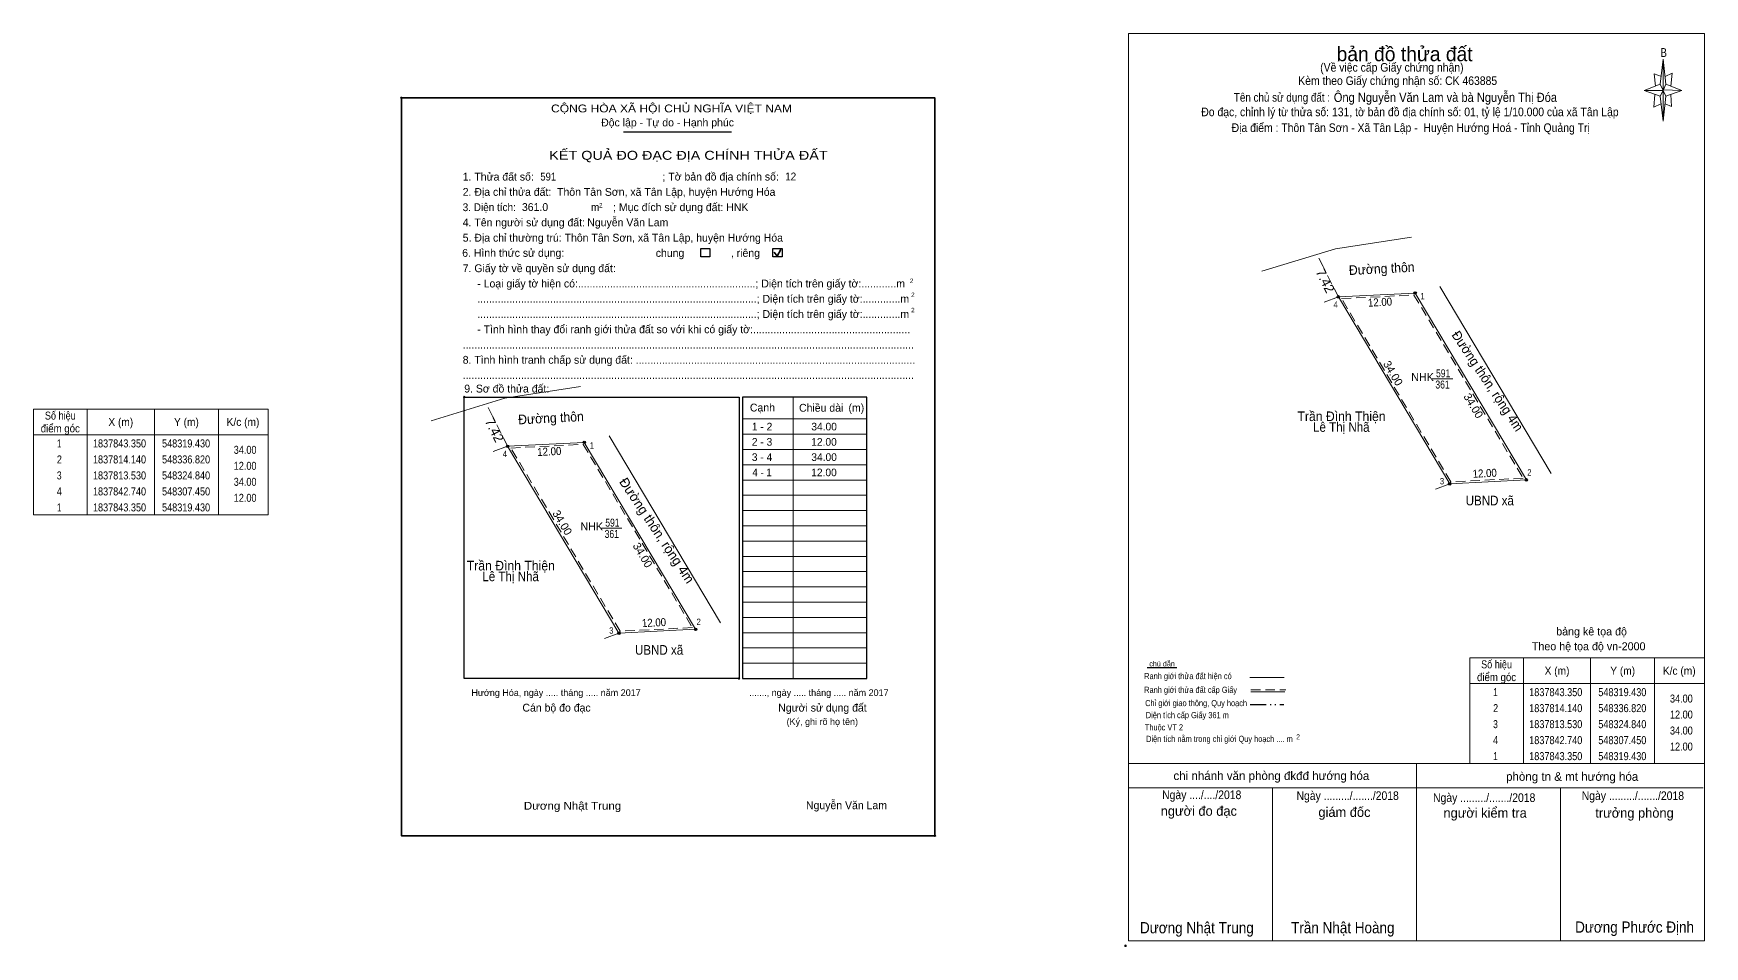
# Model space of a CAD drawing. Header units: metres. Extents: x 548233 to 548901, y 1837752 to 1837907.
# Drawn here: x 548233.4 to 548494.4, y 1837764.6 to 1837907.3 of the extents above; entities that cross this region are included whole.
import ezdxf
from ezdxf.enums import TextEntityAlignment as Align

# ---------------------------------------------------------------- set-up
doc = ezdxf.new("R2010")
doc.units = ezdxf.units.M
doc.header["$LTSCALE"] = 0.5
doc.header["$PDMODE"] = 32
doc.header["$PDSIZE"] = 0.25
doc.linetypes.add('DASH_DOUBLE_DOT', pattern=[9.2, 5, -1.2, 0.3, -1.2, 0.3, -1.2])
doc.linetypes.add('MEDIUM_DASHED', pattern=[4.5, 3, -1.5])
for name, color, linetype, lineweight in [('1', 7, 'Continuous', 13), ('10', 7, 'Continuous', 13), ('11', 7, 'Continuous', 25), ('2', 7, 'Continuous', 35), ('27', 7, 'Continuous', 13), ('4', 7, 'Continuous', 13), ('50', 7, 'Continuous', 25), ('63', 7, 'Continuous', 13), ('8', 7, 'Continuous', 13)]:
    doc.layers.add(name, color=color, linetype=linetype, lineweight=lineweight)
for name, color, linetype in [('13', 7, 'Continuous'), ('36', 7, 'Continuous'), ('48', 7, 'Continuous'), ('52', 7, 'Continuous'), ('6', 7, 'Continuous'), ('9', 7, 'Continuous')]:
    doc.layers.add(name, color=color, linetype=linetype)

msp = doc.modelspace()

# ---------------------------------------------------------------- hatches: boundary and pattern name
at = {"layer": '11'}
for points in [[(548307.6488, 1837842.74, 1), (548307.2512, 1837842.74, 1)], [(548319.6288, 1837843.35, 1), (548319.2312, 1837843.35, 1)], [(548325.0388, 1837813.53, 1), (548324.6412, 1837813.53, 1)], [(548325.0388, 1837813.53, 1), (548324.6412, 1837813.53, 1)], [(548337.0188, 1837814.14, 1), (548336.6212, 1837814.14, 1)]]:
    msp.add_hatch(color=256, dxfattribs=at).paths.add_polyline_path(points)
at = {"layer": '8'}
for points in [[(548437.4388, 1837866.08, 1), (548437.0412, 1837866.08, 1)], [(548449.4188, 1837866.69, 1), (548449.0212, 1837866.69, 1)], [(548454.8288, 1837836.87, 1), (548454.4312, 1837836.87, 1)], [(548454.8288, 1837836.87, 1), (548454.4312, 1837836.87, 1)], [(548466.8088, 1837837.48, 1), (548466.4112, 1837837.48, 1)]]:
    msp.add_hatch(color=256, dxfattribs=at).paths.add_polyline_path(points)

# ---------------------------------------------------------------- linework, layer by layer
at = {"layer": '1', "lineweight": 25}
for p, q in [((548325.56, 1837891.9), (548342.42, 1837891.9)), ((548363.58, 1837850.44), (548344.16, 1837850.44)), ((548344.16, 1837850.44), (548344.16, 1837847.47)), ((548363.58, 1837806.45), (548363.58, 1837850.44)), ((548300.67, 1837811.05), (548300.67, 1837847.47)), ((548344.16, 1837847.47), (548344.16, 1837811.05)), ((548344.16, 1837811.05), (548344.16, 1837806.45))]:
    msp.add_line(p, q, dxfattribs=at)
at = {"layer": '1', "lineweight": 35}
for p, q in [((548349.07, 1837873.05), (548349.55, 1837872.43)), ((548349.55, 1837872.43), (548350.12, 1837873.47))]:
    msp.add_line(p, q, dxfattribs=at)
at = {"layer": '1'}
for p, q in [((548352.05, 1837850.44), (548352.05, 1837806.45)), ((548344.16, 1837847.01), (548346.36, 1837847.01)), ((548346.36, 1837847.01), (548357.51, 1837847.01)), ((548357.51, 1837847.01), (548363.58, 1837847.01)), ((548344.16, 1837844.62), (548346.36, 1837844.62)), ((548346.36, 1837844.62), (548357.51, 1837844.62)), ((548357.51, 1837844.62), (548363.58, 1837844.62)), ((548344.16, 1837842.24), (548346.36, 1837842.24)), ((548346.36, 1837842.24), (548357.51, 1837842.24)), ((548357.51, 1837842.24), (548363.58, 1837842.24)), ((548344.16, 1837839.85), (548346.36, 1837839.85)), ((548346.36, 1837839.85), (548357.51, 1837839.85)), ((548357.51, 1837839.85), (548363.58, 1837839.85)), ((548344.16, 1837837.47), (548346.36, 1837837.47)), ((548346.36, 1837837.47), (548357.51, 1837837.47)), ((548357.51, 1837837.47), (548363.58, 1837837.47)), ((548344.16, 1837835.08), (548346.36, 1837835.08)), ((548346.36, 1837835.08), (548357.51, 1837835.08)), ((548357.51, 1837835.08), (548363.58, 1837835.08)), ((548344.16, 1837832.69), (548346.36, 1837832.69)), ((548346.36, 1837832.69), (548357.51, 1837832.69)), ((548357.51, 1837832.69), (548363.58, 1837832.69)), ((548344.16, 1837830.31), (548346.36, 1837830.31)), ((548346.36, 1837830.31), (548357.51, 1837830.31)), ((548357.51, 1837830.31), (548363.58, 1837830.31)), ((548344.16, 1837827.92), (548346.36, 1837827.92)), ((548346.36, 1837827.92), (548357.51, 1837827.92)), ((548357.51, 1837827.92), (548363.58, 1837827.92)), ((548344.16, 1837825.54), (548346.36, 1837825.54)), ((548344.16, 1837823.15), (548346.36, 1837823.15)), ((548346.36, 1837825.54), (548357.51, 1837825.54)), ((548346.36, 1837823.15), (548357.51, 1837823.15)), ((548357.51, 1837825.54), (548363.58, 1837825.54)), ((548357.51, 1837823.15), (548363.58, 1837823.15)), ((548344.16, 1837820.77), (548346.36, 1837820.77)), ((548346.36, 1837820.77), (548357.51, 1837820.77)), ((548357.51, 1837820.77), (548363.58, 1837820.77)), ((548344.16, 1837818.38), (548346.36, 1837818.38)), ((548346.36, 1837818.38), (548357.51, 1837818.38)), ((548357.51, 1837818.38), (548363.58, 1837818.38)), ((548344.16, 1837816), (548346.36, 1837816)), ((548346.36, 1837816), (548357.51, 1837816)), ((548357.51, 1837816), (548363.58, 1837816)), ((548344.16, 1837813.61), (548346.36, 1837813.61)), ((548346.36, 1837813.61), (548357.51, 1837813.61)), ((548357.51, 1837813.61), (548363.58, 1837813.61)), ((548344.16, 1837811.22), (548346.36, 1837811.22)), ((548346.36, 1837811.22), (548357.51, 1837811.22)), ((548357.51, 1837811.22), (548363.58, 1837811.22)), ((548344.16, 1837808.84), (548357.51, 1837808.84)), ((548357.51, 1837808.84), (548363.58, 1837808.84))]:
    msp.add_line(p, q, dxfattribs=at)
at = {"layer": '1', "lineweight": 25}
for points in [[(548300.67, 1837847.47), (548300.67, 1837850.43), (548343.6, 1837850.43), (548343.6, 1837847.47), (548343.6, 1837811.05)], [(548343.6, 1837811.05), (548343.6, 1837806.45), (548300.67, 1837806.45), (548300.67, 1837811.05)], [(548344.16, 1837806.45), (548363.58, 1837806.45), (548363.58, 1837806.88)]]:
    msp.add_lwpolyline(points, dxfattribs=at)
at = {"layer": '1'}
msp.add_lwpolyline([(548319.43, 1837843.35), (548336.82, 1837814.14), (548324.84, 1837813.53), (548307.45, 1837842.74)], close=True, dxfattribs=at)
for p in [(548290.85, 1837897.19), (548300.67, 1837850.43), (548343.6, 1837806.45), (548374.21, 1837781.88)]:
    msp.add_point(p, dxfattribs=at)
at = {"layer": '10', "linetype": 'MEDIUM_DASHED'}
for p, q in [((548305.08, 1837847.47), (548304.13, 1837849.38)), ((548307.45, 1837842.74), (548305.08, 1837847.47))]:
    msp.add_line(p, q, dxfattribs=at)
at = {"layer": '10'}
msp.add_line((548323.29, 1837844.38), (548340.68, 1837815.17), dxfattribs=at)
msp.add_lwpolyline([(548318.85, 1837852.1), (548306.99, 1837850.25), (548295.51, 1837846.74)], dxfattribs=at)
msp.add_lwpolyline([(548324.84, 1837813.53), (548307.45, 1837842.74), (548319.43, 1837843.35), (548336.82, 1837814.14)], close=True, dxfattribs=at)
at = {"layer": '10', "linetype": 'MEDIUM_DASHED'}
msp.add_lwpolyline([(548325.01, 1837813.84), (548307.96, 1837842.47), (548319.26, 1837843.04), (548336.31, 1837814.41)], close=True, dxfattribs=at)
at = {"layer": '11'}
for centre in [(548307.45, 1837842.74), (548319.43, 1837843.35), (548324.84, 1837813.53), (548324.84, 1837813.53), (548336.82, 1837814.14)]:
    msp.add_circle(centre, 0.1988, dxfattribs=at)
at = {"layer": '2'}
msp.add_lwpolyline([(548290.85, 1837897.19), (548374.21, 1837897.19), (548374.21, 1837781.88), (548290.85, 1837781.88)], close=True, dxfattribs=at)
at = {"layer": '27'}
for p, q in [((548307.45, 1837842.74), (548305.21, 1837841.92)), ((548324.84, 1837813.53), (548322.6, 1837812.71))]:
    msp.add_line(p, q, dxfattribs=at)
at = {"layer": '4'}
for p, q in [((548487.5, 1837899.33), (548488, 1837903.23)), ((548488.4, 1837899.33), (548490.9, 1837898.33)), ((548487.5, 1837897.43), (548485, 1837898.33)), ((548488.4, 1837897.43), (548488, 1837893.53)), ((548489.3, 1837895.83), (548488.3, 1837896.23)), ((548489.2, 1837897.73), (548489.3, 1837895.83)), ((548423.38, 1837806.62), (548428.76, 1837806.62)), ((548423.58, 1837804.38), (548428.85, 1837804.38)), ((548404.45, 1837793.16), (548494.45, 1837793.16)), ((548404.45, 1837793.16), (548494.45, 1837793.16)), ((548404.45, 1837793.16), (548494.45, 1837793.16)), ((548449.45, 1837765.46), (548449.45, 1837793.16)), ((548404.45, 1837789.36), (548494.25, 1837789.36)), ((548426.95, 1837765.46), (548426.95, 1837789.36)), ((548471.95, 1837765.46), (548471.95, 1837789.36)), ((548494.45, 1837765.46), (548404.45, 1837765.46))]:
    msp.add_line(p, q, dxfattribs=at)
at = {"layer": '4', "lineweight": 25}
msp.add_line((548412, 1837808.11), (548407.38, 1837808.11), dxfattribs=at)
at = {"layer": '4', "linetype": 'MEDIUM_DASHED'}
msp.add_line((548423.58, 1837804.7), (548429.02, 1837804.7), dxfattribs=at)
at = {"layer": '4', "linetype": 'DASH_DOUBLE_DOT', "lineweight": 25}
msp.add_line((548423.48, 1837802.41), (548428.72, 1837802.41), dxfattribs=at)
at = {"layer": '4'}
for points in [[(548404.45, 1837907.26), (548494.45, 1837907.26), (548494.45, 1837765.46), (548404.45, 1837765.46)], [(548488, 1837903.23), (548488.4, 1837899.33), (548488, 1837898.33)], [(548488, 1837898.33), (548485, 1837898.33), (548487.5, 1837899.33), (548488.4, 1837897.43), (548490.9, 1837898.33), (548488, 1837898.43)], [(548488, 1837898.33), (548488, 1837893.53), (548487.5, 1837897.43)]]:
    msp.add_lwpolyline(points, close=True, dxfattribs=at)
for points in [[(548488, 1837898.33), (548487.5, 1837899.33), (548485, 1837898.33)], [(548487.7, 1837900.53), (548486.6, 1837900.93), (548486.8, 1837899.03)], [(548488.3, 1837900.53), (548489.4, 1837901.03), (548489.2, 1837899.03)], [(548486.7, 1837897.73), (548486.5, 1837895.73), (548487.6, 1837896.23)], [(548488, 1837898.33), (548488.4, 1837897.43), (548490.9, 1837898.33)]]:
    msp.add_lwpolyline(points, dxfattribs=at)
msp.add_point((548403.98, 1837764.68), dxfattribs=at)
at = {"layer": '50'}
for points in [[(548337.62, 1837873.67), (548339.05, 1837873.67), (548339.05, 1837872.33), (548337.62, 1837872.33)], [(548348.89, 1837873.67), (548350.32, 1837873.67), (548350.32, 1837872.33), (548348.89, 1837872.33)]]:
    msp.add_lwpolyline(points, close=True, dxfattribs=at)
at = {"layer": '63'}
for p, q in [((548241.76, 1837848.53), (548241.76, 1837832.03)), ((548252.26, 1837848.53), (548252.26, 1837832.03)), ((548262.26, 1837848.53), (548262.26, 1837832.03)), ((548233.36, 1837844.53), (548270.06, 1837844.53)), ((548322.11, 1837829.93), (548325.31, 1837829.93)), ((548466.15, 1837809.66), (548466.15, 1837793.16)), ((548476.65, 1837809.66), (548476.65, 1837793.16)), ((548486.65, 1837809.66), (548486.65, 1837793.16)), ((548457.75, 1837805.66), (548494.45, 1837805.66))]:
    msp.add_line(p, q, dxfattribs=at)
for points in [[(548233.36, 1837848.53), (548270.06, 1837848.53), (548270.06, 1837832.03), (548233.36, 1837832.03)], [(548457.75, 1837809.66), (548494.45, 1837809.66), (548494.45, 1837793.16), (548457.75, 1837793.16)]]:
    msp.add_lwpolyline(points, close=True, dxfattribs=at)
at = {"layer": '8', "linetype": 'MEDIUM_DASHED'}
for p, q in [((548434.87, 1837870.81), (548433.92, 1837872.72)), ((548437.24, 1837866.08), (548434.87, 1837870.81))]:
    msp.add_line(p, q, dxfattribs=at)
at = {"layer": '8'}
for p, q in [((548453.08, 1837867.72), (548470.47, 1837838.51)), ((548437.24, 1837866.08), (548435, 1837865.26)), ((548451.9, 1837853.27), (548455.1, 1837853.27)), ((548454.63, 1837836.87), (548452.39, 1837836.05))]:
    msp.add_line(p, q, dxfattribs=at)
msp.add_lwpolyline([(548448.64, 1837875.44), (548436.78, 1837873.59), (548425.3, 1837870.08)], dxfattribs=at)
for points in [[(548454.63, 1837836.87), (548437.24, 1837866.08), (548449.22, 1837866.69), (548466.61, 1837837.48)], [(548449.22, 1837866.69), (548466.61, 1837837.48), (548454.63, 1837836.87), (548437.24, 1837866.08)]]:
    msp.add_lwpolyline(points, close=True, dxfattribs=at)
at = {"layer": '8', "linetype": 'MEDIUM_DASHED'}
msp.add_lwpolyline([(548454.8, 1837837.18), (548437.75, 1837865.81), (548449.05, 1837866.38), (548466.1, 1837837.75)], close=True, dxfattribs=at)
at = {"layer": '8', "lineweight": 25}
for centre in [(548437.24, 1837866.08), (548449.22, 1837866.69), (548454.63, 1837836.87), (548454.63, 1837836.87), (548466.61, 1837837.48)]:
    msp.add_circle(centre, 0.1988, dxfattribs=at)

# ---------------------------------------------------------------- texts
at = {"layer": '1'}
for s, height, width, p in [('CỘNG HÒA XÃ HỘI CHỦ NGHĨA VIỆT NAM', 1.224, 1.15, (548314.23, 1837894.92)), ('3. Diện tích:', 1.224, 0.95, (548300.43, 1837879.49)), ('m', 1.224, 0.95, (548320.48, 1837879.49)), ('2', 0.6997, 0.9, (548321.74, 1837880.05)), ('2', 0.6997, 0.9, (548370.3, 1837868.25)), ('2', 0.6997, 0.95, (548370.49, 1837866.06)), ('2', 0.6997, 0.95, (548370.49, 1837863.68)), ('Dương Nhật Trung', 1.225, 1.1, (548309.98, 1837785.95))]:
    msp.add_text(s, height=height, dxfattribs=dict(at, width=width)).set_placement(p)
for s, height, p in [('Độc lập - Tự do - Hạnh phúc', 1.224, (548322.06, 1837892.73)), ('1. Thửa đất số:', 1.224, (548300.43, 1837884.26)), ('; Tờ bản đồ địa chính số:', 1.224, (548331.64, 1837884.27)), ('2. Địa chỉ thửa đất:', 1.224, (548300.43, 1837881.88)), ('; Mục đích sử dụng đất: HNK', 1.225, (548323.93, 1837879.49)), ('4. Tên người sử dụng đất:', 1.224, (548300.43, 1837877.11)), ('5. Địa chỉ thường trú: Thôn Tân Sơn, xã Tân Lập, huyện Hướng Hóa', 1.225, (548300.43, 1837874.72)), ('chung                , riêng', 1.224, (548330.59, 1837872.34)), ('7. Giấy tờ về quyền sử dụng đất:', 1.224, (548300.43, 1837869.95)), ('     - Loại giấy tờ hiện có:.............................................................; Diện tích trên giấy tờ:............m', 1.224, (548300.43, 1837867.56)), ('     ................................................................................................; Diện tích trên giấy tờ:.............m', 1.224, (548300.43, 1837865.18)), ('     ................................................................................................; Diện tích trên giấy tờ:.............m', 1.224, (548300.43, 1837862.79)), ('     - Tình hình thay đổi ranh giới thửa đất so với khi có giấy tờ:......................................................', 1.224, (548300.43, 1837860.41)), ('8. Tình hình tranh chấp sử dụng đất: ................................................................................................', 1.224, (548300.43, 1837855.64)), ('...........................................................................................................................................................', 1.224, (548300.43, 1837858.02)), ('...........................................................................................................................................................', 1.224, (548300.43, 1837853.25)), ('9. Sơ đồ thửa đất:', 1.224, (548300.67, 1837851.14)), ('Cạnh', 1.224, (548345.3, 1837848.18)), ('Chiều dài', 1.224, (548352.98, 1837848.14)), ('(m)', 1.224, (548360.7, 1837848.16)), ('Hướng Hóa, ngày ..... tháng ..... năm 2017', 1.05, (548301.79, 1837803.71)), ('......., ngày ..... tháng ..... năm 2017', 1.05, (548345.19, 1837803.71)), ('Cán bộ đo đạc', 1.225, (548309.76, 1837801.28)), ('Người sử dụng đất', 1.224, (548349.72, 1837801.28)), ('(Ký, ghi rõ họ tên)', 1.05, (548351.03, 1837799.18))]:
    msp.add_text(s, height=height, dxfattribs=at).set_placement(p)
for s, height, width, p in [('KẾT QUẢ ĐO ĐẠC ĐỊA CHÍNH THỬA ĐẤT', 1.4, 1.2, (548335.7, 1837887.51)), ('591', 1.25, 0.8, (548323.82, 1837830.18)), ('361', 1.25, 0.8, (548323.72, 1837828.42))]:
    msp.add_text(s, height=height, dxfattribs=dict(at, width=width)).set_placement(p, align=Align.CENTER)
msp.add_text('NHK', height=1.25, dxfattribs=at).set_placement((548320.595, 1837829.59), align=Align.CENTER)
at = {"layer": '10'}
msp.add_text('7.42', height=1.5, rotation=296.57, dxfattribs=at).set_placement((548303.85, 1837846.68))
at = {"layer": '10', "width": 0.95}
msp.add_text('Đường thôn', height=1.5, rotation=2.915, dxfattribs=at).set_placement((548309.13, 1837846.16))
at = {"layer": '13'}
msp.add_text('Đường thôn, rộng 4m', height=1.5, rotation=303.639, dxfattribs=at).set_placement((548330.1435, 1837829.1655), align=Align.CENTER)
at = {"layer": '36'}
for s, width, p in [('Trần Đình Thiện', 0.95, (548307.945, 1837823.34)), ('Lê Thị Nhã', 0.9, (548307.915, 1837821.66)), ('UBND xã', 0.9, (548331.11, 1837810.17))]:
    msp.add_text(s, height=1.5, dxfattribs=dict(at, width=width)).set_placement(p, align=Align.CENTER)
at = {"layer": '4'}
for s, height, p in [('bản đồ thửa đất', 2.25, (548447.585, 1837902.92)), ('bảng kê tọa độ', 1.25, (548476.795, 1837813.18)), ('Theo hệ tọa độ vn-2000', 1.25, (548476.345, 1837810.86)), ('chi nhánh văn phòng đkđđ hướng hóa', 1.35, (548426.77, 1837790.58)), ('phòng tn & mt hướng hóa', 1.35, (548473.765, 1837790.46)), ('người đo đạc', 1.5, (548415.435, 1837785)), ('giám đốc', 1.5, (548438.185, 1837784.82)), ('người kiểm tra', 1.5, (548460.165, 1837784.7)), ('trưởng phòng', 1.5, (548483.505, 1837784.7))]:
    msp.add_text(s, height=height, dxfattribs=at).set_placement(p, align=Align.CENTER)
for s, height, width, p in [('B', 1.378, 0.8, (548488.07, 1837903.58)), ('(Về việc cấp Giấy chứng nhận)', 1.35, 0.9, (548445.595, 1837901.28)), ('Kèm theo Giấy chứng nhận số: CK 463885', 1.35, 0.9, (548446.505, 1837899.2)), ('Tên chủ sử dụng đất :', 1.35, 0.85, (548428.425, 1837896.59)), ('Đo đạc, chỉnh lý từ thửa số: 131, tờ bản đồ địa chính số: 01, tỷ lệ 1/10.000 của xã Tân Lập', 1.35, 0.9, (548448.42, 1837894.32)), ('Địa điểm : Thôn Tân Sơn - Xã Tân Lập -  Huyện Hướng Hoá - Tỉnh Quảng Trị ', 1.35, 0.9, (548448.765, 1837891.85)), ('Ranh giới thửa đất hiện có ', 0.96, 0.9, (548413.895, 1837806.35)), ('chú dẫn', 0.7999, 1.05, (548409.69, 1837808.35)), ('Ranh giới thửa đất cấp Giấy', 0.96, 0.9, (548414.15, 1837804.2)), ('Chỉ giới giao thông, Quy hoạch', 0.96, 0.9, (548415.01, 1837802.13)), ('Diện tích cấp Giấy 361 m', 0.96, 0.9, (548413.64, 1837800.25)), ('Thuộc VT 2', 0.96, 0.9, (548409.985, 1837798.34)), ('Diện tích nằm trong chỉ giới Quy hoạch .... m', 0.96, 0.9, (548418.655, 1837796.54)), ('2', 0.8, 0.8, (548430.94, 1837796.92)), ('Ngày ..../..../2018', 1.35, 0.9, (548415.89, 1837787.6)), ('Ngày ........./......./2018', 1.35, 0.9, (548438.69, 1837787.47)), ('Ngày ........./......./2018', 1.35, 0.9, (548460.02, 1837787.16)), ('Ngày ........./......./2018', 1.35, 0.9, (548483.25, 1837787.46)), ('Dương Nhật Trung', 1.75, 0.9, (548415.135, 1837766.63)), ('Trần Nhật Hoàng', 1.75, 0.9, (548437.93, 1837766.64)), ('Dương Phước Định', 1.75, 0.9, (548483.515, 1837766.73))]:
    msp.add_text(s, height=height, dxfattribs=dict(at, width=width)).set_placement(p, align=Align.CENTER)
at = {"layer": '4', "width": 0.9}
msp.add_text('Ông Nguyễn Văn Lam và bà Nguyễn Thị Đóa', height=1.44, dxfattribs=at).set_placement((548436.52, 1837896.55))
at = {"layer": '48'}
msp.add_text('6. Hình thức sử dụng:', height=1.225, dxfattribs=at).set_placement((548300.35, 1837872.35))
at = {"layer": '52'}
for s, p in [('2 - 3', (548347.195, 1837842.83)), ('1 - 2', (548347.2, 1837845.22)), ('34.00', (548356.89, 1837845.22)), ('12.00', (548356.875, 1837842.83)), ('3 - 4', (548347.2, 1837840.45)), ('34.00', (548356.89, 1837840.45)), ('12.00', (548356.875, 1837838.06))]:
    msp.add_text(s, height=1.193, dxfattribs=at).set_placement(p, align=Align.CENTER)
at = {"layer": '52', "width": 0.95}
msp.add_text('4 - 1', height=1.193, dxfattribs=at).set_placement((548347.2, 1837838.06), align=Align.CENTER)
at = {"layer": '6'}
for s, width, p in [('591', 0.9, (548312.56, 1837884.27)), ('12', 0.95, (548350.8, 1837884.29))]:
    msp.add_text(s, height=1.225, dxfattribs=dict(at, width=width)).set_placement(p)
for s, p in [('Thôn Tân Sơn, xã Tân Lập, huyện Hướng Hóa', (548315.17, 1837881.88)), ('361.0', (548309.68, 1837879.51)), ('Nguyễn Văn Lam', (548319.89, 1837877.12)), ('Nguyễn Văn Lam', (548354.06, 1837786.03))]:
    msp.add_text(s, height=1.225, dxfattribs=at).set_placement(p)
at = {"layer": '63'}
for s, width, p in [('Số hiệu', 0.85, (548237.56, 1837846.91)), ('X (m)', 0.95, (548247.01, 1837845.91)), ('Y (m)', 0.95, (548257.265, 1837845.91)), ('K/c (m)', 0.95, (548266.105, 1837845.91)), ('điểm góc', 0.9, (548237.56, 1837844.91)), (' 2', 0.85, (548237.215, 1837840.06)), (' 1', 0.75, (548237.21, 1837842.56)), ('1837843.350', 0.85, (548246.81, 1837842.56)), ('1837814.140', 0.85, (548246.81, 1837840.06)), ('548319.430', 0.85, (548257.21, 1837842.56)), ('548336.820', 0.85, (548257.21, 1837840.06)), (' 3', 0.8, (548237.205, 1837837.56)), ('1837813.530', 0.85, (548246.81, 1837837.56)), ('548324.840', 0.85, (548257.21, 1837837.56)), (' 4', 0.85, (548237.21, 1837835.06)), ('1837842.740', 0.85, (548246.81, 1837835.06)), ('548307.450', 0.85, (548257.21, 1837835.06)), (' 1', 0.75, (548237.21, 1837832.56)), ('1837843.350', 0.85, (548246.81, 1837832.56)), ('548319.430', 0.85, (548257.21, 1837832.56)), ('điểm góc', 0.9, (548461.95, 1837806.04)), ('Số hiệu', 0.85, (548461.95, 1837808.04)), ('X (m)', 0.95, (548471.4, 1837807.04)), ('Y (m)', 0.95, (548481.655, 1837807.04)), ('K/c (m)', 0.95, (548490.495, 1837807.04)), (' 1', 0.75, (548461.6, 1837803.69)), ('1837843.350', 0.85, (548471.2, 1837803.69)), ('548319.430', 0.85, (548481.6, 1837803.69)), (' 2', 0.85, (548461.605, 1837801.19)), ('1837814.140', 0.85, (548471.2, 1837801.19)), ('548336.820', 0.85, (548481.6, 1837801.19)), (' 3', 0.8, (548461.595, 1837798.69)), ('1837813.530', 0.85, (548471.2, 1837798.69)), ('548324.840', 0.85, (548481.6, 1837798.69)), (' 4', 0.85, (548461.6, 1837796.19)), ('1837842.740', 0.85, (548471.2, 1837796.19)), ('548307.450', 0.85, (548481.6, 1837796.19)), (' 1', 0.75, (548461.6, 1837793.69)), ('1837843.350', 0.85, (548471.2, 1837793.69)), ('548319.430', 0.85, (548481.6, 1837793.69))]:
    msp.add_text(s, height=1.25, dxfattribs=dict(at, width=width)).set_placement(p, align=Align.CENTER)
at = {"layer": '63', "width": 0.85}
for s, p in [('34.00', (548268.21, 1837841.56)), ('12.00', (548268.21, 1837839.06)), ('34.00', (548268.21, 1837836.56)), ('12.00', (548268.21, 1837834.06)), ('34.00', (548492.6, 1837802.69)), ('12.00', (548492.6, 1837800.19)), ('34.00', (548492.6, 1837797.69)), ('12.00', (548492.6, 1837795.19))]:
    msp.add_text(s, height=1.25, dxfattribs=at).set_placement(p, align=Align.RIGHT)
at = {"layer": '63', "width": 0.9}
for p in [(548313.9832, 1837841.3039), (548330.3432, 1837814.5639)]:
    msp.add_text('12.00', height=1.25, rotation=2.915, dxfattribs=at).set_placement(p, align=Align.CENTER)
at = {"layer": '63'}
for p in [(548315.4564, 1837830.4947), (548328.0064, 1837825.4147)]:
    msp.add_text('34.00', height=1.25, rotation=300.767, dxfattribs=at).set_placement(p, align=Align.CENTER)
at = {"layer": '8'}
msp.add_text('7.42', height=1.5, rotation=296.57, dxfattribs=at).set_placement((548433.64, 1837870.02))
at = {"layer": '8', "width": 0.95}
msp.add_text('Đường thôn', height=1.5, rotation=2.915, dxfattribs=at).set_placement((548438.92, 1837869.5))
at = {"layer": '8'}
for s, height, width, p in [('4', 0.994, 0.9, (548436.81, 1837864.38)), ('1', 0.994, 0.75, (548450.395, 1837865.71)), ('591', 1.25, 0.8, (548453.61, 1837853.52)), ('361', 1.25, 0.8, (548453.51, 1837851.76)), ('Trần Đình Thiện', 1.5, 0.95, (548437.73, 1837846.68)), ('Lê Thị Nhã', 1.5, 0.9, (548437.7, 1837845)), ('2', 0.994, 0.9, (548467.085, 1837838.16)), ('3', 0.994, 0.85, (548453.43, 1837836.8)), ('UBND xã', 1.5, 0.9, (548460.895, 1837833.51))]:
    msp.add_text(s, height=height, dxfattribs=dict(at, width=width)).set_placement(p, align=Align.CENTER)
for s, height, rotation, width, p in [('12.00', 1.25, 2.915, 0.9, (548443.7732, 1837864.6439)), ('Đường thôn, rộng 4m', 1.5, 303.639, 0.95, (548459.9268, 1837852.5155)), ('12.00', 1.25, 2.915, 0.9, (548460.1332, 1837837.9039))]:
    msp.add_text(s, height=height, rotation=rotation, dxfattribs=dict(at, width=width)).set_placement(p, align=Align.CENTER)
for p in [(548445.2464, 1837853.8347), (548457.7964, 1837848.7547)]:
    msp.add_text('34.00', height=1.25, rotation=300.767, dxfattribs=at).set_placement(p, align=Align.CENTER)
msp.add_text('NHK', height=1.25, dxfattribs=at).set_placement((548450.385, 1837852.93), align=Align.CENTER)
at = {"layer": '9'}
for s, width, p in [('4', 0.95, (548307.025, 1837841.04)), ('1', 0.75, (548320.61, 1837842.37)), ('2', 0.9, (548337.3, 1837814.82)), ('3', 0.85, (548323.64, 1837813.46))]:
    msp.add_text(s, height=0.994, dxfattribs=dict(at, width=width)).set_placement(p, align=Align.CENTER)

doc.saveas('drawing.dxf')
